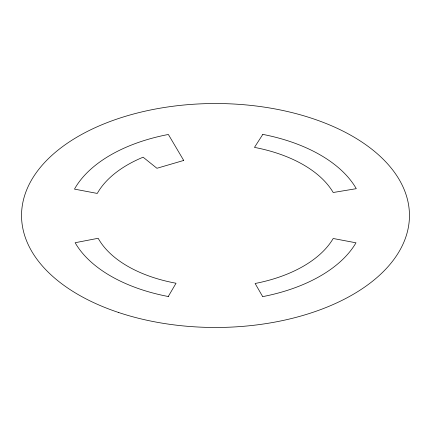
<?xml version="1.0" encoding="UTF-8"?>
<svg xmlns="http://www.w3.org/2000/svg" width="431" height="431" viewBox="0 0 431 431"><rect width="100%" height="100%" fill="white"/><g stroke="black" fill="none" stroke-linecap="round" stroke-linejoin="round"><path stroke-width="0.65" d="M168.192 296.609L176.037 283.237A119.915 69.235 0 0 1 98.176 238.284L75.139 242.718A146.567 84.616 0 0 0 168.359 296.533M262.641 296.533L255.114 283.49A124.252 71.735 0 0 0 333.195 238.494L355.99 242.809A148.242 85.586 0 0 1 262.808 296.609M262.808 134.391L254.468 147.386A124.252 71.735 0 0 1 333.195 192.506L356.275 188.681A148.242 85.586 0 0 0 262.808 134.391M183.714 160.445L156.927 168.279L143.114 157.196A124.252 71.735 0 0 0 97.271 193.433L74.477 189.117A147.413 85.106 0 0 1 168.359 134.467L183.714 160.445M118.525 312.475A193.95 111.974 0 0 0 409.45 215.5A193.95 111.974 0 0 0 118.525 118.525A193.95 111.974 0 0 0 118.525 312.475"/></g></svg>
